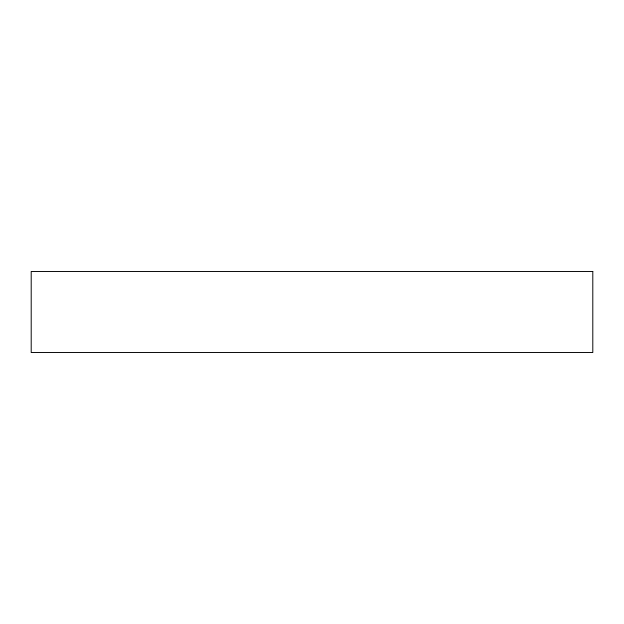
<?xml version="1.0" encoding="UTF-8"?>
<svg xmlns="http://www.w3.org/2000/svg" width="624" height="624" viewBox="0 0 624 624"><rect width="100%" height="100%" fill="white"/><g stroke="black" fill="none" stroke-linecap="round" stroke-linejoin="round"><path stroke-width="0.94" d="M592.8 271.471L31.2 271.471L31.2 352.529L592.8 352.529L592.8 271.471"/></g></svg>
